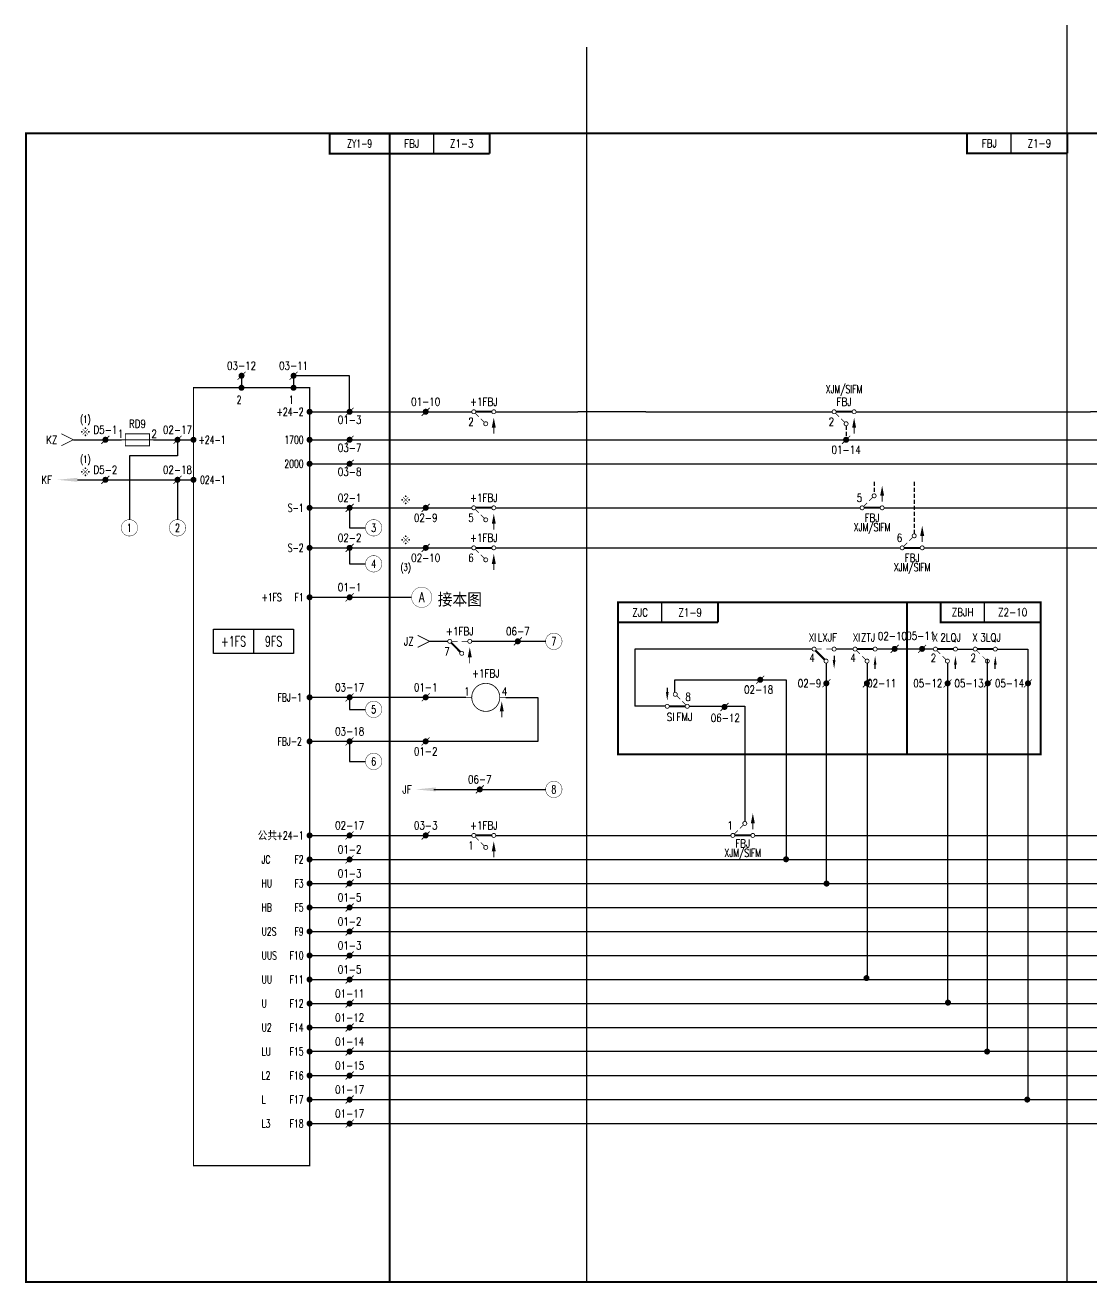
# Model space of a CAD drawing. Extents: x 0 to 1048, y 0 to 349.
# Drawn here: x -0.2 to 266.2, y -0.3 to 314 of the extents above; entities that cross this region are included whole.
import ezdxf
from ezdxf.enums import TextEntityAlignment as Align

# ---------------------------------------------------------------- set-up
doc = ezdxf.new("R2010")
doc.units = 0
doc.header["$MEASUREMENT"] = 0
doc.linetypes.add('DASHEDX2', pattern=[1.5, 1, -0.5])
doc.layers.get('0').update_dxf_attribs({"linetype": 'CONTINUOUS'})
doc.styles.add('CHINESE', font='TIMES.TTF', dxfattribs={"width": 0.9})
doc.styles.get("Standard").update_dxf_attribs({"font": 'txt.shx', "bigfont": 'hztxt.shx'})

msp = doc.modelspace()

# ---------------------------------------------------------------- linework, layer by layer
for p, q in [((260, 0), (260, 314)), ((140, 0), (140, 308.5)), ((101.79, 281.9), (101.79, 286.9)), ((53.79, 226.4), (53.79, 223.4)), ((74.79, 226.4), (66.79, 226.4)), ((66.79, 226.4), (66.79, 223.4)), ((80.79, 226.4), (66.79, 226.4)), ((80.79, 217.4), (80.79, 226.4)), ((70.79, 217.4), (90.79, 217.4)), ((90.79, 217.4), (111.29, 217.4)), ((117.29, 217.4), (137.79, 217.4)), ((154.79, 217.4), (137.79, 217.4)), ((154.79, 217.4), (201.29, 217.4)), ((207.29, 217.4), (253.79, 217.4)), ((253.79, 217.4), (265.79, 217.4)), ((277.79, 217.4), (265.79, 217.4)), ((11.79, 210.4), (23.79, 210.4)), ((31.79, 210.4), (41.79, 210.4)), ((37.79, 210.4), (37.79, 206.4)), ((70.79, 210.4), (90.79, 210.4)), ((90.79, 210.4), (137.79, 210.4)), ((137.79, 210.4), (265.79, 210.4)), ((265.79, 210.4), (382.51, 210.4)), ((37.79, 206.4), (25.79, 206.4)), ((25.79, 206.4), (25.79, 190.4)), ((70.79, 204.4), (90.79, 204.4)), ((90.79, 204.4), (137.79, 204.4)), ((137.79, 204.4), (265.79, 204.4)), ((265.79, 204.4), (382.51, 204.4)), ((12.79, 200.4), (41.79, 200.4)), ((37.79, 200.4), (37.79, 190.4)), ((70.79, 193.4), (90.79, 193.4)), ((80.79, 193.4), (80.79, 188.4)), ((90.79, 193.4), (111.29, 193.4)), ((117.29, 193.4), (137.79, 193.4)), ((137.79, 193.4), (154.79, 193.4)), ((154.79, 193.4), (208.29, 193.4)), ((214.29, 193.4), (253.79, 193.4)), ((253.79, 193.4), (265.79, 193.4)), ((265.79, 193.4), (288.79, 193.4)), ((80.79, 188.4), (84.79, 188.4)), ((70.79, 183.4), (90.79, 183.4)), ((80.79, 183.4), (80.79, 179.4)), ((90.79, 183.4), (111.29, 183.4)), ((117.29, 183.4), (137.79, 183.4)), ((137.79, 183.4), (154.79, 183.4)), ((154.79, 183.4), (218.29, 183.4)), ((224.29, 183.4), (253.79, 183.4)), ((253.79, 183.4), (265.79, 183.4)), ((265.79, 183.4), (288.79, 183.4)), ((80.79, 179.4), (84.79, 179.4)), ((70.79, 171.04), (90.79, 171.04)), ((90.79, 171.04), (96.25, 171.04)), ((46.79, 163.04), (66.79, 163.04)), ((46.79, 157.04), (46.79, 163.04)), ((56.79, 163.04), (56.79, 157.04)), ((66.79, 163.04), (66.79, 157.04)), ((100.79, 160.04), (105.29, 160.04)), ((111.29, 160.04), (122.79, 160.04)), ((122.79, 160.04), (129.79, 160.04)), ((66.79, 157.04), (46.79, 157.04)), ((189.79, 150.41), (189.79, 105.54)), ((109.79, 146.04), (70.79, 146.04)), ((80.79, 146.04), (80.79, 143.04)), ((119.79, 146.04), (127.79, 146.04)), ((127.79, 146.04), (127.79, 135.04)), ((80.79, 143.04), (84.79, 143.04)), ((179.49, 143.8), (179.49, 115.04)), ((127.79, 135.04), (70.79, 135.04)), ((80.79, 135.04), (80.79, 130.04)), ((80.79, 130.04), (84.79, 130.04)), ((101.79, 123.04), (129.79, 123.04)), ((70.79, 111.54), (90.79, 111.54)), ((90.79, 111.54), (111.29, 111.54)), ((117.29, 111.54), (175.99, 111.54)), ((181.99, 111.54), (290.99, 111.54)), ((70.79, 105.54), (978.07, 105.54))]:
    msp.add_line(p, q)
at = {"color": 7}
for p, q in [((246, 282), (246, 287)), ((158.79, 164.8), (158.79, 169.8)), ((239.38, 164.8), (239.38, 169.8)), ((196.29, 158.1), (152.03, 158.1)), ((152.03, 158.1), (152.03, 143.8)), ((206.53, 158.1), (202.29, 158.1)), ((226.59, 158.1), (212.53, 158.1)), ((232.59, 158.1), (236.55, 158.1)), ((242.55, 158.1), (250.15, 158.1)), ((250.15, 158.1), (250.15, 45.56)), ((199.79, 154.6), (199.79, 99.54)), ((210.03, 154.6), (210.03, 75.54)), ((230.09, 154.6), (230.09, 69.56)), ((240.05, 155.6), (240.05, 57.56)), ((162.01, 150.41), (189.79, 150.41)), ((162.01, 147.29), (162.01, 150.41)), ((159.62, 143.8), (152.03, 143.8)), ((165.62, 143.8), (179.49, 143.8))]:
    msp.add_line(p, q, dxfattribs=at)
at = {"linetype": 'DASHEDX2'}
for p, q in [((204.79, 213.9), (204.79, 210.4)), ((211.79, 199.9), (211.79, 196.9)), ((221.79, 199.9), (221.79, 186.9))]:
    msp.add_line(p, q, dxfattribs=at)
at = {"color": 1}
for p, q in [((70.79, 99.54), (978.07, 99.54)), ((70.79, 93.54), (978.07, 93.54)), ((70.79, 87.54), (978.07, 87.54)), ((70.79, 81.54), (978.07, 81.54))]:
    msp.add_line(p, q, dxfattribs=at)
at = {"color": 2}
for p, q in [((70.79, 75.54), (978.07, 75.54)), ((70.79, 69.54), (978.07, 69.54)), ((70.79, 63.54), (978.07, 63.54))]:
    msp.add_line(p, q, dxfattribs=at)
at = {"color": 3}
for p, q in [((978.07, 57.54), (70.79, 57.54)), ((70.79, 51.54), (978.07, 51.54))]:
    msp.add_line(p, q, dxfattribs=at)
at = {"color": 5}
for p, q in [((70.79, 45.54), (978.07, 45.54)), ((70.79, 39.54), (978.07, 39.54))]:
    msp.add_line(p, q, dxfattribs=at)
at = {"color": 0, "const_width": 0.5}
msp.add_lwpolyline([(0, 0), (1047.26, 0), (1047.26, 287), (0, 287)], close=True, dxfattribs=at)
for points, const_width in [([(90.79, 281.9), (90.79, 286.9), (75.79, 286.9), (75.79, 281.9), (90.79, 281.9)], 0.5), ([(90.79, 286.9), (90.79, 0)], 0.5), ([(90.79, 286.9), (115.79, 286.9), (115.79, 281.9)], 0.5), ([(90.79, 286.9), (90.79, 281.9), (115.79, 281.9)], 0.5), ([(52.79, 225.4), (54.79, 227.4)], 0.2), ([(65.79, 225.4), (67.79, 227.4)], 0.2), ([(79.79, 216.4), (81.79, 218.4)], 0.2), ([(98.79, 216.4), (100.79, 218.4)], 0.2), ([(113.04, 216.15), (112.1, 217.09)], 0.2), ([(116.29, 217.4), (112.29, 217.4)], 0.5), ([(203.04, 216.15), (202.1, 217.09)], 0.2), ([(206.29, 217.4), (202.29, 217.4)], 0.5), ([(114.47, 214.72), (113.54, 215.65)], 0.2), ([(204.47, 214.72), (203.54, 215.65)], 0.2), ([(8.79, 208.9), (11.79, 210.4), (8.79, 211.9)], 0.2), ([(14.13, 213.06), (15.45, 211.74)], 0.125), ([(14.13, 211.74), (15.45, 213.06)], 0.125), ([(18.79, 209.4), (20.79, 211.4)], 0.2), ([(36.79, 209.4), (38.79, 211.4)], 0.2), ([(79.79, 209.4), (81.79, 211.4)], 0.2), ([(116.79, 213.4), (116.79, 211.9)], 0.2), ([(203.79, 209.4), (205.79, 211.4)], 0.2), ([(206.79, 213.4), (206.79, 211.9)], 0.2), ([(22.79, 210.4), (32.79, 210.4)], 0.2), ([(79.79, 203.4), (81.79, 205.4)], 0.2), ([(14.13, 203.06), (15.45, 201.74)], 0.125), ([(14.13, 201.74), (15.45, 203.06)], 0.125), ([(18.79, 199.4), (20.79, 201.4)], 0.2), ([(36.79, 199.4), (38.79, 201.4)], 0.2), ([(94.13, 196.06), (95.45, 194.74)], 0.125), ([(94.13, 194.74), (95.45, 196.06)], 0.125), ([(210.54, 195.15), (211.48, 196.09)], 0.2), ([(213.79, 196.4), (213.79, 194.9)], 0.2), ([(79.79, 192.4), (81.79, 194.4)], 0.2), ([(98.79, 192.4), (100.79, 194.4)], 0.2), ([(113.04, 192.15), (112.1, 193.09)], 0.2), ([(116.29, 193.4), (112.29, 193.4)], 0.5), ([(114.47, 190.72), (113.54, 191.65)], 0.2), ([(209.11, 193.72), (210.04, 194.65)], 0.2), ([(213.29, 193.4), (209.29, 193.4)], 0.5), ([(116.79, 189.4), (116.79, 187.9)], 0.2), ([(94.13, 186.06), (95.45, 184.74)], 0.125), ([(94.13, 184.74), (95.45, 186.06)], 0.125), ([(220.54, 185.15), (221.48, 186.09)], 0.2), ([(223.79, 186.4), (223.79, 184.9)], 0.2), ([(79.79, 182.4), (81.79, 184.4)], 0.2), ([(98.79, 182.4), (100.79, 184.4)], 0.2), ([(113.04, 182.15), (112.1, 183.09)], 0.2), ([(116.29, 183.4), (112.29, 183.4)], 0.5), ([(219.11, 183.72), (220.04, 184.65)], 0.2), ([(223.29, 183.4), (219.29, 183.4)], 0.5), ([(114.47, 180.72), (113.54, 181.65)], 0.2), ([(116.79, 179.4), (116.79, 177.9)], 0.2), ([(90.79, 178.4), (90.79, 169.22)], 0.5), ([(79.79, 170.04), (81.79, 172.04)], 0.2), ([(97.79, 158.54), (100.79, 160.04), (97.79, 161.54)], 0.2), ([(121.79, 159.04), (123.79, 161.04)], 0.2), ([(106.06, 159.78), (108.43, 157.4)], 0.5), ([(106.29, 160.04), (107.79, 160.04)], 0.2), ([(108.79, 160.04), (110.29, 160.04)], 0.2), ([(215.91, 157.16), (217.91, 159.16)], 0.2), ([(222.77, 157.16), (224.77, 159.16)], 0.2), ([(110.79, 156.04), (110.79, 154.54)], 0.2), ([(182.35, 149.43), (184.35, 151.43)], 0.2), ([(198.85, 148.55), (200.85, 150.55)], 0.2), ([(208.98, 148.55), (210.98, 150.55)], 0.2), ([(229.14, 148.55), (231.14, 150.55)], 0.2), ([(239.18, 148.55), (241.18, 150.55)], 0.2), ([(249.21, 148.55), (251.21, 150.55)], 0.2), ([(79.79, 145.04), (81.79, 147.04)], 0.2), ([(98.79, 145.04), (100.79, 147.04)], 0.2), ([(111.29, 146.04), (109.79, 146.04)], 0.2), ([(118.29, 146.04), (119.79, 146.04)], 0.2), ([(173.42, 142.64), (175.42, 144.64)], 0.2), ([(118.79, 142.54), (118.79, 141.04)], 0.2), ([(79.79, 134.04), (81.79, 136.04)], 0.2), ([(98.79, 134.04), (100.79, 136.04)], 0.2), ([(112.29, 122.04), (114.29, 124.04)], 0.2), ([(178.24, 113.29), (179.19, 114.24)], 0.2), ([(181.49, 114.54), (181.49, 113.04)], 0.2), ([(79.79, 110.54), (81.79, 112.54)], 0.2), ([(98.79, 110.54), (100.79, 112.54)], 0.2), ([(113.04, 110.29), (112.1, 111.24)], 0.2), ([(116.29, 111.54), (112.29, 111.54)], 0.5), ([(176.81, 111.86), (177.74, 112.79)], 0.2), ([(180.99, 111.54), (176.99, 111.54)], 0.5), ([(114.47, 108.86), (113.54, 109.79)], 0.2), ([(116.79, 107.54), (116.79, 106.04)], 0.2), ([(79.79, 104.54), (81.79, 106.54)], 0.2)]:
    msp.add_lwpolyline(points, dxfattribs=dict(const_width=const_width))
at = {"color": 7}
for points, const_width in [([(235, 287), (260, 287), (260, 282)], 0.5), ([(235, 287), (235, 282), (260, 282)], 0.5), ([(147.79, 169.8), (147.79, 164.8), (172.79, 164.8)], 0.5), ([(147.79, 169.8), (172.79, 169.8), (172.79, 164.8)], 0.5), ([(228.38, 169.8), (228.38, 164.8), (253.38, 164.8)], 0.5), ([(228.38, 169.8), (253.38, 169.8), (253.38, 164.8)], 0.5), ([(197.15, 157.75), (199.44, 155.46)], 0.5), ([(198.69, 158.1), (197.29, 158.1)], 0.15), ([(201.29, 158.1), (199.89, 158.1)], 0.15), ([(211.53, 158.1), (207.53, 158.1)], 0.5), ([(207.38, 157.75), (208.23, 156.9)], 0.15), ([(231.59, 158.1), (227.59, 158.1)], 0.5), ([(227.45, 157.75), (228.29, 156.9)], 0.15), ([(241.55, 158.1), (237.55, 158.1)], 0.5), ([(237.4, 157.75), (238.25, 156.9)], 0.15), ([(208.83, 156.3), (209.67, 155.46)], 0.15), ([(228.89, 156.3), (229.74, 155.46)], 0.15), ([(238.85, 156.3), (239.69, 155.46)], 0.15), ([(162.44, 146.48), (163.37, 145.55)], 0.2), ([(163.87, 145.05), (164.81, 144.11)], 0.2), ([(160.62, 143.8), (164.62, 143.8)], 0.5)]:
    msp.add_lwpolyline(points, dxfattribs=dict(at, const_width=const_width))
for points, const_width in [([(53.41, 226.4, 1), (54.16, 226.4, 1)], 0.75), ([(66.41, 226.4, 1), (67.16, 226.4, 1)], 0.75), ([(53.41, 223.4, 1), (54.16, 223.4, 1)], 0.75), ([(66.41, 223.4, 1), (67.16, 223.4, 1)], 0.75), ([(70.41, 217.4, 1), (71.16, 217.4, 1)], 0.75), ([(80.41, 217.4, 1), (81.16, 217.4, 1)], 0.75), ([(99.41, 217.4, 1), (100.16, 217.4, 1)], 0.75), ([(13.83, 212.32, 1), (13.98, 212.48, 1)], 0.219), ([(14.71, 213.21, 1), (14.87, 213.36, 1)], 0.219), ([(14.71, 211.44, 1), (14.87, 211.59, 1)], 0.219), ([(15.6, 212.32, 1), (15.75, 212.48, 1)], 0.219), ([(19.41, 210.4, 1), (20.16, 210.4, 1)], 0.75), ([(37.41, 210.4, 1), (38.16, 210.4, 1)], 0.75), ([(41.41, 210.4, 1), (42.16, 210.4, 1)], 0.75), ([(70.41, 210.4, 1), (71.16, 210.4, 1)], 0.75), ([(80.41, 210.4, 1), (81.16, 210.4, 1)], 0.75), ([(204.41, 210.4, 1), (205.16, 210.4, 1)], 0.75), ([(70.41, 204.4, 1), (71.16, 204.4, 1)], 0.75), ([(80.41, 204.4, 1), (81.16, 204.4, 1)], 0.75), ([(13.83, 202.32, 1), (13.98, 202.48, 1)], 0.219), ([(14.71, 203.21, 1), (14.87, 203.36, 1)], 0.219), ([(14.71, 201.44, 1), (14.87, 201.59, 1)], 0.219), ([(15.6, 202.32, 1), (15.75, 202.48, 1)], 0.219), ([(19.41, 200.4, 1), (20.16, 200.4, 1)], 0.75), ([(37.41, 200.4, 1), (38.16, 200.4, 1)], 0.75), ([(41.41, 200.4, 1), (42.16, 200.4, 1)], 0.75), ([(93.83, 195.32, 1), (93.98, 195.48, 1)], 0.219), ([(94.71, 196.21, 1), (94.87, 196.36, 1)], 0.219), ([(95.6, 195.32, 1), (95.75, 195.48, 1)], 0.219), ([(70.41, 193.4, 1), (71.16, 193.4, 1)], 0.75), ([(80.41, 193.4, 1), (81.16, 193.4, 1)], 0.75), ([(94.71, 194.44, 1), (94.87, 194.59, 1)], 0.219), ([(99.41, 193.4, 1), (100.16, 193.4, 1)], 0.75), ([(23.74, 188.4, 1), (27.84, 188.4, 1)], 0.1), ([(35.74, 188.4, 1), (39.84, 188.4, 1)], 0.1), ([(84.74, 188.4, 1), (88.84, 188.4, 1)], 0.1), ([(93.83, 185.32, 1), (93.98, 185.48, 1)], 0.219), ([(94.71, 186.21, 1), (94.87, 186.36, 1)], 0.219), ([(95.6, 185.32, 1), (95.75, 185.48, 1)], 0.219), ([(70.41, 183.4, 1), (71.16, 183.4, 1)], 0.75), ([(80.41, 183.4, 1), (81.16, 183.4, 1)], 0.75), ([(94.71, 184.44, 1), (94.87, 184.59, 1)], 0.219), ([(99.41, 183.4, 1), (100.16, 183.4, 1)], 0.75), ([(84.74, 179.4, 1), (88.84, 179.4, 1)], 0.1), ([(96.25, 171.04, 1), (101.33, 171.04, 1)], 0.0833), ([(70.41, 171.04, 1), (71.16, 171.04, 1)], 0.75), ([(80.41, 171.04, 1), (81.16, 171.04, 1)], 0.75), ([(122.41, 160.04, 1), (123.16, 160.04, 1)], 0.75), ([(129.74, 160.04, 1), (133.84, 160.04, 1)], 0.1), ([(216.54, 158.16, 1), (217.29, 158.16, 1)], 0.75), ([(223.39, 158.16, 1), (224.14, 158.16, 1)], 0.75), ([(182.98, 150.43, 1), (183.73, 150.43, 1)], 0.75), ([(111.29, 146.04, 1), (118.29, 146.04, 1)], 0.2), ([(199.48, 149.55, 1), (200.23, 149.55, 1)], 0.75), ([(209.6, 149.55, 1), (210.35, 149.55, 1)], 0.75), ([(229.76, 149.55, 1), (230.51, 149.55, 1)], 0.75), ([(239.8, 149.55, 1), (240.55, 149.55, 1)], 0.75), ([(249.84, 149.55, 1), (250.59, 149.55, 1)], 0.75), ([(70.41, 146.04, 1), (71.16, 146.04, 1)], 0.75), ([(80.41, 146.04, 1), (81.16, 146.04, 1)], 0.75), ([(84.74, 143.04, 1), (88.84, 143.04, 1)], 0.1), ([(99.41, 146.04, 1), (100.16, 146.04, 1)], 0.75), ([(174.05, 143.64, 1), (174.8, 143.64, 1)], 0.75), ([(70.41, 135.04, 1), (71.16, 135.04, 1)], 0.75), ([(80.41, 135.04, 1), (81.16, 135.04, 1)], 0.75), ([(99.41, 135.04, 1), (100.16, 135.04, 1)], 0.75), ([(84.74, 130.04, 1), (88.84, 130.04, 1)], 0.1), ([(112.91, 123.04, 1), (113.66, 123.04, 1)], 0.75), ([(129.74, 123.04, 1), (133.84, 123.04, 1)], 0.1), ([(70.41, 111.54, 1), (71.16, 111.54, 1)], 0.75), ([(80.41, 111.54, 1), (81.16, 111.54, 1)], 0.75), ([(99.41, 111.54, 1), (100.16, 111.54, 1)], 0.75), ([(70.41, 105.54, 1), (71.16, 105.54, 1)], 0.75), ([(80.41, 105.54, 1), (81.16, 105.54, 1)], 0.75), ([(189.42, 105.58, 1), (190.17, 105.58, 1)], 0.75), ([(199.53, 99.51, 1), (200.28, 99.51, 1)], 0.75), ([(209.5, 75.89, 1), (210.25, 75.89, 1)], 0.75), ([(229.85, 69.77, 1), (230.6, 69.77, 1)], 0.75), ([(239.63, 57.54, 1), (240.38, 57.54, 1)], 0.75), ([(249.66, 45.54, 1), (250.41, 45.54, 1)], 0.75)]:
    msp.add_lwpolyline(points, format="xyb", close=True, dxfattribs=dict(const_width=const_width))
for points, const_width in [([(41.79, 223.4), (41.79, 223.4), (70.79, 223.4), (70.79, 29.04), (41.79, 29.04), (41.79, 223.4), (41.79, 223.4)], 0.3), ([(27.79, 211.9), (24.79, 211.9), (24.79, 208.9), (30.79, 208.9), (30.79, 211.9)], 0.2)]:
    msp.add_lwpolyline(points, close=True, dxfattribs=dict(const_width=const_width))
at = {"const_width": 0.2}
for points in [[(111.79, 217.9, -1), (111.79, 216.9, -1), (111.79, 217.9)], [(116.79, 217.9, -1), (116.79, 216.9, -1), (116.79, 217.9)], [(201.79, 217.9, -1), (201.79, 216.9, -1), (201.79, 217.9)], [(206.79, 217.9, -1), (206.79, 216.9, -1), (206.79, 217.9)], [(114.79, 214.9, -1), (114.79, 213.9, -1), (114.79, 214.9)], [(204.79, 214.9, -1), (204.79, 213.9, -1), (204.79, 214.9)], [(211.79, 196.9, -1), (211.79, 195.9, -1), (211.79, 196.9)], [(111.79, 193.9, -1), (111.79, 192.9, -1), (111.79, 193.9)], [(116.79, 193.9, -1), (116.79, 192.9, -1), (116.79, 193.9)], [(208.79, 193.9, -1), (208.79, 192.9, -1), (208.79, 193.9)], [(213.79, 193.9, -1), (213.79, 192.9, -1), (213.79, 193.9)], [(114.79, 190.9, -1), (114.79, 189.9, -1), (114.79, 190.9)], [(221.79, 186.9, -1), (221.79, 185.9, -1), (221.79, 186.9)], [(111.79, 183.9, -1), (111.79, 182.9, -1), (111.79, 183.9)], [(116.79, 183.9, -1), (116.79, 182.9, -1), (116.79, 183.9)], [(218.79, 183.9, -1), (218.79, 182.9, -1), (218.79, 183.9)], [(223.79, 183.9, -1), (223.79, 182.9, -1), (223.79, 183.9)], [(114.79, 180.9, -1), (114.79, 179.9, -1), (114.79, 180.9)], [(105.79, 160.54, -1), (105.79, 159.54, -1), (105.79, 160.54)], [(110.79, 160.54, -1), (110.79, 159.54, -1), (110.79, 160.54)], [(108.79, 157.54, -1), (108.79, 156.54, -1), (108.79, 157.54)], [(179.49, 115.04, -1), (179.49, 114.04, -1), (179.49, 115.04)], [(111.79, 112.04, -1), (111.79, 111.04, -1), (111.79, 112.04)], [(116.79, 112.04, -1), (116.79, 111.04, -1), (116.79, 112.04)], [(176.49, 112.04, -1), (176.49, 111.04, -1), (176.49, 112.04)], [(181.49, 112.04, -1), (181.49, 111.04, -1), (181.49, 112.04)], [(114.79, 109.04, -1), (114.79, 108.04, -1), (114.79, 109.04)]]:
    msp.add_lwpolyline(points, format="xyb", dxfattribs=at)
at = {"color": 7, "const_width": 0.5}
for points in [[(147.79, 131.8), (147.79, 169.8), (219.99, 169.8), (219.99, 131.8)], [(219.99, 131.8), (219.99, 169.8), (253.38, 169.8), (253.38, 131.8)]]:
    msp.add_lwpolyline(points, close=True, dxfattribs=at)
at = {"color": 7, "const_width": 0.2}
for points in [[(197.29, 158.1, -1), (196.29, 158.1, -1)], [(202.29, 158.1, -1), (201.29, 158.1, -1)], [(207.53, 158.1, -1), (206.53, 158.1, -1)], [(212.53, 158.1, -1), (211.53, 158.1, -1)], [(227.59, 158.1, -1), (226.59, 158.1, -1)], [(232.59, 158.1, -1), (231.59, 158.1, -1)], [(237.55, 158.1, -1), (236.55, 158.1, -1)], [(242.55, 158.1, -1), (241.55, 158.1, -1)], [(200.29, 155.1, -1), (199.29, 155.1, -1)], [(210.53, 155.1, -1), (209.53, 155.1, -1)], [(230.59, 155.1, -1), (229.59, 155.1, -1)], [(240.55, 155.1, -1), (239.55, 155.1, -1)]]:
    msp.add_lwpolyline(points, format="xyb", close=True, dxfattribs=at)
at = {"color": 7}
for points in [[(201.79, 153.19, 0, 0.7, 0), (201.79, 155.39, 0.7, 0.7, 0)], [(212.03, 156.39, 0, 0.7, 0), (212.03, 154.19, 0.7, 0.7, 0)], [(232.09, 156.39, 0, 0.7, 0), (232.09, 154.19, 0.7, 0.7, 0)], [(242.05, 156.39, 0, 0.7, 0), (242.05, 154.19, 0.7, 0.7, 0)], [(160.12, 145.21, 0, 0.7, 0), (160.12, 147.41, 0.7, 0.7, 0)]]:
    msp.add_lwpolyline(points, format="xyseb", dxfattribs=at)
for points in [[(201.79, 156.39), (201.79, 155.39)], [(212.03, 153.19), (212.03, 154.19)], [(232.09, 153.19), (232.09, 154.19)], [(242.05, 153.19), (242.05, 154.19)], [(160.12, 148.41), (160.12, 147.41)]]:
    msp.add_lwpolyline(points, dxfattribs=at)
at = {"color": 7, "const_width": 0.2}
for points in [[(162.12, 146.3, -1), (162.12, 147.3, -1), (162.12, 146.3)], [(160.12, 143.3, -1), (160.12, 144.3, -1), (160.12, 143.3)], [(165.12, 143.3, -1), (165.12, 144.3, -1), (165.12, 143.3)]]:
    msp.add_lwpolyline(points, format="xyb", dxfattribs=at)
at = {"color": 1, "const_width": 0.2}
for points in [[(79.79, 98.54), (81.79, 100.54)], [(79.79, 92.54), (81.79, 94.54)], [(79.79, 86.54), (81.79, 88.54)], [(79.79, 80.54), (81.79, 82.54)]]:
    msp.add_lwpolyline(points, dxfattribs=at)
at = {"color": 1, "const_width": 0.75}
for points in [[(70.41, 99.54, 1), (71.16, 99.54, 1)], [(80.41, 99.54, 1), (81.16, 99.54, 1)], [(70.41, 93.54, 1), (71.16, 93.54, 1)], [(80.41, 93.54, 1), (81.16, 93.54, 1)], [(70.41, 87.54, 1), (71.16, 87.54, 1)], [(80.41, 87.54, 1), (81.16, 87.54, 1)], [(70.41, 81.54, 1), (71.16, 81.54, 1)], [(80.41, 81.54, 1), (81.16, 81.54, 1)]]:
    msp.add_lwpolyline(points, format="xyb", close=True, dxfattribs=at)
at = {"color": 2, "const_width": 0.75}
for points in [[(70.41, 75.54, 1), (71.16, 75.54, 1)], [(80.41, 75.54, 1), (81.16, 75.54, 1)], [(70.41, 69.54, 1), (71.16, 69.54, 1)], [(80.41, 69.54, 1), (81.16, 69.54, 1)], [(70.41, 63.54, 1), (71.16, 63.54, 1)], [(80.41, 63.54, 1), (81.16, 63.54, 1)]]:
    msp.add_lwpolyline(points, format="xyb", close=True, dxfattribs=at)
at = {"color": 2, "const_width": 0.2}
for points in [[(79.79, 74.54), (81.79, 76.54)], [(79.79, 68.54), (81.79, 70.54)], [(79.79, 62.54), (81.79, 64.54)]]:
    msp.add_lwpolyline(points, dxfattribs=at)
at = {"color": 3, "const_width": 0.75}
for points in [[(70.41, 57.54, 1), (71.16, 57.54, 1)], [(80.41, 57.54, 1), (81.16, 57.54, 1)], [(70.41, 51.54, 1), (71.16, 51.54, 1)], [(80.41, 51.54, 1), (81.16, 51.54, 1)]]:
    msp.add_lwpolyline(points, format="xyb", close=True, dxfattribs=at)
at = {"color": 3, "const_width": 0.2}
for points in [[(79.79, 56.54), (81.79, 58.54)], [(79.79, 50.54), (81.79, 52.54)]]:
    msp.add_lwpolyline(points, dxfattribs=at)
at = {"color": 5, "const_width": 0.75}
for points in [[(70.41, 45.54, 1), (71.16, 45.54, 1)], [(80.41, 45.54, 1), (81.16, 45.54, 1)], [(70.41, 39.54, 1), (71.16, 39.54, 1)], [(80.41, 39.54, 1), (81.16, 39.54, 1)]]:
    msp.add_lwpolyline(points, format="xyb", close=True, dxfattribs=at)
at = {"color": 5, "const_width": 0.2}
for points in [[(79.79, 44.54), (81.79, 46.54)], [(79.79, 38.54), (81.79, 40.54)]]:
    msp.add_lwpolyline(points, dxfattribs=at)
for points in [[(116.29, 213.4), (117.29, 213.4), (116.79, 215.9)], [(206.29, 213.4), (207.29, 213.4), (206.79, 215.9)], [(12.79, 199.9), (12.79, 200.9), (7.79, 200.4)], [(213.29, 196.4), (214.29, 196.4), (213.79, 198.9)], [(116.29, 189.4), (117.29, 189.4), (116.79, 191.9)], [(223.29, 186.4), (224.29, 186.4), (223.79, 188.9)], [(116.29, 179.4), (117.29, 179.4), (116.79, 181.9)], [(110.29, 156.04), (111.29, 156.04), (110.79, 158.54)], [(118.29, 142.54), (119.29, 142.54), (118.79, 145.04)], [(102.29, 123.54), (102.29, 122.54), (97.29, 123.04)], [(180.99, 114.54), (181.99, 114.54), (181.49, 117.04)], [(116.29, 107.54), (117.29, 107.54), (116.79, 110.04)]]:
    msp.add_solid(points)

# ---------------------------------------------------------------- texts
at = {"color": 1}
for s, width, p in [('ZY1-9', 0.7, (83.29, 284.4)), ('Z1-3', 0.8, (108.79, 284.4))]:
    msp.add_text(s, height=2, dxfattribs=dict(at, width=width)).set_placement(p, align=Align.MIDDLE)
for s, height, width, p in [('FBJ', 2, 0.8, (96.29, 284.4)), ('(1)', 1.8, 0.7, (14.79, 215.4)), ('(1)', 1.8, 0.7, (14.79, 205.4)), ('1', 2, 0.7, (25.79, 188.4)), ('2', 2, 0.7, (37.79, 188.4)), ('3', 2, 0.7, (86.79, 188.4)), ('4', 2, 0.7, (86.79, 179.4)), ('(3)', 1.8, 0.7, (94.79, 178.4)), ('A', 2.5, 0.7, (98.79, 171.04)), ('+1FS', 2.5, 0.7, (51.79, 160.04)), ('9FS', 2.5, 0.7, (61.79, 160.04)), ('7', 2, 0.7, (131.79, 160.04)), ('5', 2, 0.7, (86.79, 143.04)), ('6', 2, 0.7, (86.79, 130.04)), ('8', 2, 0.7, (131.79, 123.04))]:
    msp.add_text(s, height=height, dxfattribs=dict(width=width)).set_placement(p, align=Align.MIDDLE)
at = {"color": 7, "width": 0.8}
for s, p in [('FBJ', (240.55, 284.46)), ('Z1-9', (253.05, 284.46)), ('ZJC', (153.34, 167.26)), ('Z1-9', (165.84, 167.26)), ('ZBJH', (233.88, 167.3)), ('Z2-10', (246.38, 167.3)), ('4', (196.29, 155.89)), ('4', (206.53, 155.89)), ('2', (226.59, 155.89)), ('2', (236.55, 155.89))]:
    msp.add_text(s, height=2, dxfattribs=at).set_placement(p, align=Align.MIDDLE)
at = {"color": 2, "width": 0.8}
for s, p in [('03-12', (53.79, 227.9)), ('03-11', (66.79, 227.9)), ('01-3', (80.79, 214.4)), ('03-7', (80.79, 207.4)), ('03-8', (80.79, 201.4)), ('03-17', (80.79, 147.54)), ('03-18', (80.79, 136.54)), ('01-5', (80.79, 77.04)), ('01-11', (80.79, 71.04)), ('01-12', (80.79, 65.04))]:
    msp.add_text(s, height=2, dxfattribs=at).set_placement(p, align=Align.CENTER)
at = {"color": 3, "width": 0.7}
for p in [(204.29, 222.9), (211.29, 188.4), (221.29, 178.4), (178.99, 107.04)]:
    msp.add_text('XJM/SIFM', height=2, dxfattribs=at).set_placement(p, align=Align.MIDDLE)
at = {"color": 1, "width": 0.7}
for s, p in [('2', (53.79, 220.4)), ('1', (66.79, 220.4)), ('+24-2', (69.29, 217.4)), ('1700', (69.29, 210.4)), ('2000', (69.29, 204.4)), ('S-1', (69.29, 193.4)), ('S-2', (69.29, 183.4)), ('F2', (69.29, 105.54)), ('F3', (69.29, 99.54)), ('F5', (69.29, 93.54)), ('F9', (69.29, 87.54)), ('F10', (69.29, 81.54))]:
    msp.add_text(s, height=2, dxfattribs=at).set_placement(p, align=Align.MIDDLE_RIGHT)
at = {"color": 1, "width": 0.8}
for s, p in [('01-10', (99.79, 218.9)), ('+1FBJ', (114.29, 218.9)), ('D5-1', (19.79, 211.9)), ('02-17', (37.79, 211.9)), ('01-14', (204.79, 206.9)), ('D5-2', (19.79, 201.9)), ('02-18', (37.79, 201.9)), ('02-1', (80.79, 194.9)), ('+1FBJ', (114.29, 194.9)), ('02-9', (99.79, 189.9)), ('02-2', (80.79, 184.9)), ('+1FBJ', (114.29, 184.9)), ('02-10', (99.79, 179.9)), ('+1FBJ', (108.29, 161.54)), ('06-7', (122.79, 161.54)), ('01-1', (99.79, 147.54)), ('01-2', (99.79, 131.54)), ('06-7', (113.29, 124.54)), ('02-17', (80.79, 113.04)), ('03-3', (99.79, 113.04)), ('+1FBJ', (114.29, 113.04)), ('01-2', (80.79, 107.04)), ('01-3', (80.79, 101.04)), ('01-5', (80.79, 95.04)), ('01-2', (80.79, 89.04)), ('01-3', (80.79, 83.04))]:
    msp.add_text(s, height=2, dxfattribs=at).set_placement(p, align=Align.CENTER)
at = {"width": 0.8}
for s, p in [('FBJ', (204.29, 218.9)), ('RD9', (27.79, 213.4)), ('FBJ', (211.29, 189.9)), ('FBJ', (221.29, 179.9)), ('01-1', (80.79, 172.54)), ('+1FBJ', (114.79, 151.04)), ('FBJ', (178.99, 108.54))]:
    msp.add_text(s, height=2, dxfattribs=at).set_placement(p, align=Align.CENTER)
for s, p in [('2', (111.79, 213.9)), ('2', (201.79, 213.9)), ('KZ', (7.79, 209.4)), ('1', (24.29, 210.9)), ('5', (111.79, 189.9)), ('6', (111.79, 179.9)), ('JZ', (96.79, 159.04)), ('7', (105.79, 156.54)), ('1', (110.79, 146.54)), ('JF', (96.29, 122.04)), ('1', (111.79, 108.04))]:
    msp.add_text(s, height=2, dxfattribs=at).set_placement(p, align=Align.RIGHT)
for s, width, p in [('2', 0.8, (31.29, 210.9)), ('KF', 0.8, (3.79, 199.4)), ('+1FS', 0.7, (58.79, 170.04)), ('4', 0.8, (118.79, 146.54))]:
    msp.add_text(s, height=2, dxfattribs=dict(width=width)).set_placement(p)
at = {"width": 0.7}
for s, p in [('+24-1', (49.79, 210.4)), ('024-1', (49.79, 200.4)), ('F1', (69.29, 171.04)), ('+24-1', (69.29, 111.54))]:
    msp.add_text(s, height=2, dxfattribs=at).set_placement(p, align=Align.MIDDLE_RIGHT)
at = {"color": 1, "width": 0.8}
for s, p in [('5', (208.79, 194.9)), ('6', (218.79, 184.9)), ('1', (176.49, 113.04))]:
    msp.add_text(s, height=2, dxfattribs=at).set_placement(p, align=Align.RIGHT)
at = {"style": 'CHINESE', "width": 0.9}
for s, height, p in [('接本图', 3, (102.79, 169.04)), ('公共', 2, (57.79, 110.54))]:
    msp.add_text(s, height=height, dxfattribs=at).set_placement(p)
at = {"color": 7, "width": 0.8}
for s, p in [('XI', (197.36, 160.02)), ('XI', (208.35, 160.02)), ('X', (227.72, 160.01)), ('X', (237.68, 160.01)), ('SI', (161.92, 140.14))]:
    msp.add_text(s, height=2, dxfattribs=at).set_placement(p, align=Align.RIGHT)
for s, p in [('LXJF', (197.66, 160.02)), ('ZTJ', (208.49, 160.02)), ('2LQJ', (228.33, 160.01)), ('3LQJ', (238.3, 160.01)), ('FMJ', (162.44, 140.14))]:
    msp.add_text(s, height=2, dxfattribs=at).set_placement(p)
for s, p in [('02-10', (216.36, 160.37)), ('05-11', (223.43, 160.43)), ('02-18', (182.93, 146.97)), ('06-12', (174.62, 139.9))]:
    msp.add_text(s, height=2, dxfattribs=at).set_placement(p, align=Align.CENTER)
for s, p in [('02-9', (198.61, 149.55)), ('02-11', (217.29, 149.55)), ('05-12', (228.83, 149.55)), ('05-13', (239.12, 149.55)), ('05-14', (249.22, 149.55)), ('8', (166, 146.19))]:
    msp.add_text(s, height=2, dxfattribs=at).set_placement(p, align=Align.MIDDLE_RIGHT)
at = {"width": 0.7}
for s, p in [('FBJ-1', (62.79, 146.04)), ('FBJ-2', (62.79, 135.04))]:
    msp.add_text(s, height=2, dxfattribs=at).set_placement(p, align=Align.MIDDLE_LEFT)
at = {"color": 1, "width": 0.7}
for s, p in [('JC', (58.79, 104.54)), ('HU', (58.79, 98.54)), ('HB', (58.79, 92.54)), ('U2S', (58.79, 86.54)), ('UUS', (58.79, 80.54))]:
    msp.add_text(s, height=2, dxfattribs=at).set_placement(p)
at = {"color": 2, "width": 0.7}
for s, p in [('UU', (58.79, 74.54)), ('U', (58.79, 68.54)), ('U2', (58.79, 62.54))]:
    msp.add_text(s, height=2, dxfattribs=at).set_placement(p)
for s, p in [('F11', (69.29, 75.54)), ('F12', (69.29, 69.54)), ('F14', (69.29, 63.54))]:
    msp.add_text(s, height=2, dxfattribs=at).set_placement(p, align=Align.MIDDLE_RIGHT)
at = {"color": 3, "width": 0.8}
for s, p in [('01-14', (80.79, 59.04)), ('01-15', (80.79, 53.04))]:
    msp.add_text(s, height=2, dxfattribs=at).set_placement(p, align=Align.CENTER)
at = {"color": 3, "width": 0.7}
for s, p in [('LU', (58.79, 56.54)), ('L2', (58.79, 50.54))]:
    msp.add_text(s, height=2, dxfattribs=at).set_placement(p)
for s, p in [('F15', (69.29, 57.54)), ('F16', (69.29, 51.54))]:
    msp.add_text(s, height=2, dxfattribs=at).set_placement(p, align=Align.MIDDLE_RIGHT)
at = {"color": 5, "width": 0.8}
for p in [(80.79, 47.04), (80.79, 41.04)]:
    msp.add_text('01-17', height=2, dxfattribs=at).set_placement(p, align=Align.CENTER)
at = {"color": 5, "width": 0.7}
for s, p in [('L', (58.79, 44.54)), ('L3', (58.79, 38.54))]:
    msp.add_text(s, height=2, dxfattribs=at).set_placement(p)
for s, p in [('F17', (69.29, 45.54)), ('F18', (69.29, 39.54))]:
    msp.add_text(s, height=2, dxfattribs=at).set_placement(p, align=Align.MIDDLE_RIGHT)

doc.saveas('drawing.dxf')
